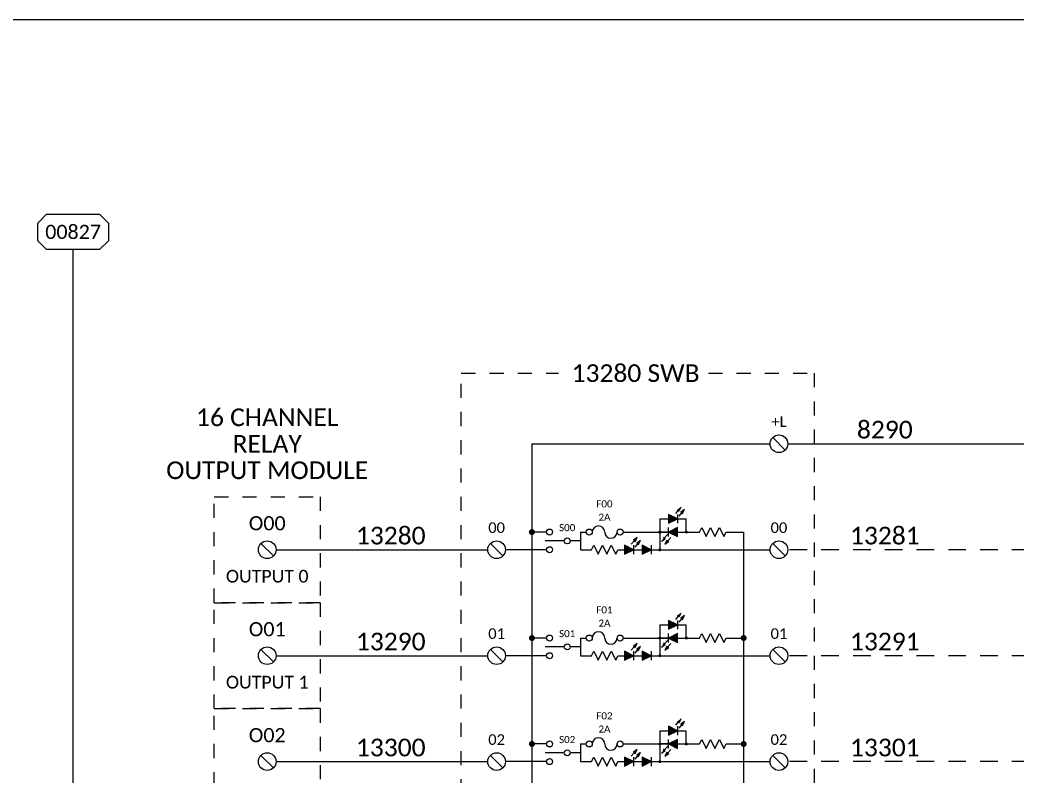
# Model space of a CAD drawing. Header units: inches. Extents: x 0 to 316, y -1 to 150.
# Drawn here: x 108.87 to 115.94, y 37.65 to 43 of the extents above; entities that cross this region are included whole.
import ezdxf
from ezdxf.enums import TextEntityAlignment as Align

# ---------------------------------------------------------------- set-up
doc = ezdxf.new("R2010")
doc.units = ezdxf.units.IN
doc.header["$MEASUREMENT"] = 0
doc.linetypes.add('HIDDEN2', pattern=[0.1875, 0.125, -0.0625])
doc.styles.add('Calibri', font='calibri.ttf')

# ---------------------------------------------------------------- blocks, each defined once
blk = doc.blocks.new('TERM')
at = {"color": 2}
blk.add_line((-0.0442, 0.0442), (0.0442, -0.0442), dxfattribs=at)
blk.add_circle((0, 0), 0.0625, dxfattribs=at)
blk = doc.blocks.new('CONN')
at = {"color": 2, "const_width": 0.0425}
blk.add_lwpolyline([(0.02125, 0, 1), (-0.02125, 0, 1)], format="xyb", close=True, dxfattribs=at)
blk = doc.blocks.new('REF')
at = {"color": 2}
for p, q in [((0, 0.0625), (0.0625, 0.125)), ((0.0625, 0.125), (0.4375, 0.125)), ((0.4375, 0.125), (0.5, 0.0625)), ((0, -0.0625), (0, 0.0625)), ((0.5, 0.0625), (0.5, -0.0625)), ((0.0625, -0.125), (0, -0.0625)), ((0.5, -0.0625), (0.4375, -0.125)), ((0.4375, -0.125), (0.0625, -0.125))]:
    blk.add_line(p, q, dxfattribs=at)
at = {"color": 3, "style": 'Calibri'}
blk.add_attdef('XXXXX', text='', height=0.1, dxfattribs=at).set_placement((0.25, -0.05), align=Align.CENTER)

msp = doc.modelspace()

# ---------------------------------------------------------------- hatches: boundary and pattern name
at = {"linetype": 'Continuous'}
h = msp.add_hatch(color=2, dxfattribs=at)
h.dxf.hatch_style = 1
h.paths.add_polyline_path([(113.53125, 39.46875), (113.46875, 39.5), (113.46875, 39.4375)])
h = msp.add_hatch(color=2, dxfattribs=at)
h.dxf.hatch_style = 1
h.paths.add_polyline_path([(113.55744, 39.55447), (113.53117, 39.53583), (113.54304, 39.52566)])
h = msp.add_hatch(color=2, dxfattribs=at)
h.dxf.hatch_style = 1
h.paths.add_polyline_path([(113.58117, 39.53413), (113.5549, 39.51549), (113.56676, 39.50532)])
h = msp.add_hatch(color=2, dxfattribs=at)
h.dxf.hatch_style = 1
h.paths.add_polyline_path([(113.46875, 39.375), (113.53125, 39.34375), (113.53125, 39.40625)])
h = msp.add_hatch(color=2, dxfattribs=at)
h.dxf.hatch_style = 1
h.paths.add_polyline_path([(113.21875, 39.25), (113.15625, 39.28125), (113.15625, 39.21875)])
h = msp.add_hatch(color=2, dxfattribs=at)
h.dxf.hatch_style = 1
h.paths.add_polyline_path([(113.24494, 39.33572), (113.21867, 39.31708), (113.23054, 39.30691)])
h = msp.add_hatch(color=2, dxfattribs=at)
h.dxf.hatch_style = 1
h.paths.add_polyline_path([(113.26867, 39.31538), (113.2424, 39.29674), (113.25426, 39.28657)])
h = msp.add_hatch(color=2, dxfattribs=at)
h.dxf.hatch_style = 1
h.paths.add_polyline_path([(113.34375, 39.25), (113.28125, 39.28125), (113.28125, 39.21875)])
h = msp.add_hatch(color=2, dxfattribs=at)
h.dxf.hatch_style = 1
h.paths.add_polyline_path([(113.41883, 39.30962), (113.4451, 39.32826), (113.43324, 39.33843)])
h = msp.add_hatch(color=2, dxfattribs=at)
h.dxf.hatch_style = 1
h.paths.add_polyline_path([(113.44256, 39.28928), (113.46883, 39.30792), (113.45696, 39.31809)])
h = msp.add_hatch(color=2, dxfattribs=at)
h.dxf.hatch_style = 1
h.paths.add_polyline_path([(113.55744, 38.80447), (113.53117, 38.78583), (113.54304, 38.77566)])
h = msp.add_hatch(color=2, dxfattribs=at)
h.dxf.hatch_style = 1
h.paths.add_polyline_path([(113.58117, 38.78413), (113.5549, 38.76549), (113.56676, 38.75532)])
h = msp.add_hatch(color=2, dxfattribs=at)
h.dxf.hatch_style = 1
h.paths.add_polyline_path([(113.53125, 38.71875), (113.46875, 38.75), (113.46875, 38.6875)])
h = msp.add_hatch(color=2, dxfattribs=at)
h.dxf.hatch_style = 1
h.paths.add_polyline_path([(113.46875, 38.625), (113.53125, 38.59375), (113.53125, 38.65625)])
h = msp.add_hatch(color=2, dxfattribs=at)
h.dxf.hatch_style = 1
h.paths.add_polyline_path([(113.24494, 38.58572), (113.21867, 38.56708), (113.23054, 38.55691)])
h = msp.add_hatch(color=2, dxfattribs=at)
h.dxf.hatch_style = 1
h.paths.add_polyline_path([(113.41883, 38.55962), (113.4451, 38.57826), (113.43324, 38.58843)])
h = msp.add_hatch(color=2, dxfattribs=at)
h.dxf.hatch_style = 1
h.paths.add_polyline_path([(113.44256, 38.53928), (113.46883, 38.55792), (113.45696, 38.56809)])
h = msp.add_hatch(color=2, dxfattribs=at)
h.dxf.hatch_style = 1
h.paths.add_polyline_path([(113.21875, 38.5), (113.15625, 38.53125), (113.15625, 38.46875)])
h = msp.add_hatch(color=2, dxfattribs=at)
h.dxf.hatch_style = 1
h.paths.add_polyline_path([(113.26867, 38.56538), (113.2424, 38.54674), (113.25426, 38.53657)])
h = msp.add_hatch(color=2, dxfattribs=at)
h.dxf.hatch_style = 1
h.paths.add_polyline_path([(113.34375, 38.5), (113.28125, 38.53125), (113.28125, 38.46875)])
h = msp.add_hatch(color=2, dxfattribs=at)
h.dxf.hatch_style = 1
h.paths.add_polyline_path([(113.55744, 38.05447), (113.53117, 38.03583), (113.54304, 38.02566)])
h = msp.add_hatch(color=2, dxfattribs=at)
h.dxf.hatch_style = 1
h.paths.add_polyline_path([(113.58117, 38.03413), (113.5549, 38.01549), (113.56676, 38.00532)])
h = msp.add_hatch(color=2, dxfattribs=at)
h.dxf.hatch_style = 1
h.paths.add_polyline_path([(113.53125, 37.96875), (113.46875, 38), (113.46875, 37.9375)])
h = msp.add_hatch(color=2, dxfattribs=at)
h.dxf.hatch_style = 1
h.paths.add_polyline_path([(113.46875, 37.875), (113.53125, 37.84375), (113.53125, 37.90625)])
h = msp.add_hatch(color=2, dxfattribs=at)
h.dxf.hatch_style = 1
h.paths.add_polyline_path([(113.24494, 37.83572), (113.21867, 37.81708), (113.23054, 37.80691)])
h = msp.add_hatch(color=2, dxfattribs=at)
h.dxf.hatch_style = 1
h.paths.add_polyline_path([(113.26867, 37.81538), (113.2424, 37.79674), (113.25426, 37.78657)])
h = msp.add_hatch(color=2, dxfattribs=at)
h.dxf.hatch_style = 1
h.paths.add_polyline_path([(113.41883, 37.80962), (113.4451, 37.82826), (113.43324, 37.83843)])
h = msp.add_hatch(color=2, dxfattribs=at)
h.dxf.hatch_style = 1
h.paths.add_polyline_path([(113.44256, 37.78928), (113.46883, 37.80792), (113.45696, 37.81809)])
h = msp.add_hatch(color=2, dxfattribs=at)
h.dxf.hatch_style = 1
h.paths.add_polyline_path([(113.21875, 37.75), (113.15625, 37.78125), (113.15625, 37.71875)])
h = msp.add_hatch(color=2, dxfattribs=at)
h.dxf.hatch_style = 1
h.paths.add_polyline_path([(113.34375, 37.75), (113.28125, 37.78125), (113.28125, 37.71875)])

# ---------------------------------------------------------------- linework, layer by layer
at = {"color": 1}
for p, q in [((109.25, 26.5), (109.25, 41.375)), ((114.3125, 40), (121.5, 40)), ((110.6875, 39.25), (112.1875, 39.25)), ((110.6875, 38.5), (112.1875, 38.5)), ((110.6875, 37.75), (112.1875, 37.75))]:
    msp.add_line(p, q, dxfattribs=at)
at = {"color": 2, "linetype": 'Continuous'}
for p, q in [((112.5, 40), (112.5, 27.375)), ((112.5, 40), (114.1875, 40)), ((113.46875, 39.5), (113.46875, 39.4375)), ((113.53125, 39.46875), (113.46875, 39.5)), ((113.53711, 39.53074), (113.51677, 39.50702)), ((113.53117, 39.53583), (113.54304, 39.52566)), ((113.53125, 39.5), (113.53125, 39.4375)), ((113.56083, 39.51041), (113.5405, 39.48668)), ((113.54304, 39.52566), (113.55744, 39.55447)), ((113.58117, 39.53413), (113.5549, 39.51549)), ((113.5549, 39.51549), (113.56676, 39.50532)), ((113.56676, 39.50532), (113.58117, 39.53413)), ((113.40625, 39.46875), (113.40625, 39.25)), ((113.40625, 39.46875), (113.46875, 39.46875)), ((113.46875, 39.4375), (113.53125, 39.46875)), ((113.53125, 39.46875), (113.59375, 39.46875)), ((113.59375, 39.375), (113.59375, 39.46875)), ((112.60379, 39.375), (112.5, 39.375)), ((112.84375, 39.375), (112.84375, 39.25)), ((112.84375, 39.375), (112.88504, 39.375)), ((113.14597, 39.375), (113.6875, 39.375)), ((113.46875, 39.375), (113.40625, 39.375)), ((113.43917, 39.33334), (113.4595, 39.35707)), ((113.53125, 39.40625), (113.46875, 39.375)), ((113.46875, 39.34375), (113.46875, 39.40625)), ((113.46875, 39.375), (113.53125, 39.34375)), ((113.53125, 39.34375), (113.53125, 39.40625)), ((113.6875, 39.375), (113.70312, 39.40625)), ((113.70312, 39.40625), (113.73438, 39.34375)), ((113.73438, 39.34375), (113.76562, 39.40625)), ((113.76562, 39.40625), (113.79688, 39.34375)), ((113.79688, 39.34375), (113.82812, 39.40625)), ((113.82812, 39.40625), (113.85938, 39.34375)), ((113.85938, 39.34375), (113.875, 39.375)), ((113.875, 39.375), (114, 39.375)), ((114, 39.375), (114, 26.5)), ((112.72879, 39.3125), (112.59375, 39.3125)), ((112.84375, 39.3125), (112.77121, 39.3125)), ((112.92188, 39.25), (112.9375, 39.28125)), ((112.9375, 39.28125), (112.96875, 39.21875)), ((112.96875, 39.21875), (113, 39.28125)), ((113, 39.28125), (113.03125, 39.21875)), ((113.03125, 39.21875), (113.0625, 39.28125)), ((113.0625, 39.28125), (113.09375, 39.21875)), ((113.15625, 39.28125), (113.15625, 39.21875)), ((113.21875, 39.25), (113.15625, 39.28125)), ((113.22461, 39.31199), (113.20427, 39.28827)), ((113.24494, 39.33572), (113.21867, 39.31708)), ((113.21867, 39.31708), (113.23054, 39.30691)), ((113.21875, 39.28125), (113.21875, 39.21875)), ((113.24833, 39.29166), (113.228, 39.26793)), ((113.23054, 39.30691), (113.24494, 39.33572)), ((113.26867, 39.31538), (113.2424, 39.29674)), ((113.2424, 39.29674), (113.25426, 39.28657)), ((113.25426, 39.28657), (113.26867, 39.31538)), ((113.28125, 39.28125), (113.28125, 39.21875)), ((113.34375, 39.25), (113.28125, 39.28125)), ((113.34375, 39.28125), (113.34375, 39.21875)), ((113.41883, 39.30962), (113.4451, 39.32826)), ((113.4451, 39.32826), (113.43324, 39.33843)), ((113.45696, 39.31809), (113.44256, 39.28928)), ((113.44256, 39.28928), (113.46883, 39.30792)), ((113.46289, 39.31301), (113.48323, 39.33673)), ((112.60379, 39.25), (112.3125, 39.25)), ((112.84375, 39.25), (112.92188, 39.25)), ((113.09375, 39.21875), (113.10938, 39.25)), ((113.10938, 39.25), (113.15625, 39.25)), ((113.15625, 39.21875), (113.21875, 39.25)), ((113.21875, 39.25), (113.28125, 39.25)), ((113.28125, 39.21875), (113.34375, 39.25)), ((113.34375, 39.25), (114.1875, 39.25)), ((113.53711, 38.78074), (113.51677, 38.75702)), ((113.53117, 38.78583), (113.54304, 38.77566)), ((113.54304, 38.77566), (113.55744, 38.80447)), ((113.58117, 38.78413), (113.5549, 38.76549)), ((113.56676, 38.75532), (113.58117, 38.78413)), ((113.40625, 38.71875), (113.40625, 38.5)), ((113.40625, 38.71875), (113.46875, 38.71875)), ((113.46875, 38.75), (113.46875, 38.6875)), ((113.53125, 38.71875), (113.46875, 38.75)), ((113.46875, 38.6875), (113.53125, 38.71875)), ((113.53125, 38.75), (113.53125, 38.6875)), ((113.53125, 38.71875), (113.59375, 38.71875)), ((113.56083, 38.76041), (113.5405, 38.73668)), ((113.5549, 38.76549), (113.56676, 38.75532)), ((113.59375, 38.625), (113.59375, 38.71875)), ((113.53125, 38.65625), (113.46875, 38.625)), ((113.46875, 38.59375), (113.46875, 38.65625)), ((113.53125, 38.59375), (113.53125, 38.65625)), ((113.6875, 38.625), (113.70312, 38.65625)), ((113.70312, 38.65625), (113.73438, 38.59375)), ((113.73438, 38.59375), (113.76562, 38.65625)), ((113.76562, 38.65625), (113.79688, 38.59375)), ((113.79688, 38.59375), (113.82812, 38.65625)), ((113.82812, 38.65625), (113.85938, 38.59375)), ((112.60379, 38.625), (112.5, 38.625)), ((112.84375, 38.625), (112.84375, 38.5)), ((112.84375, 38.625), (112.88504, 38.625)), ((113.14597, 38.625), (113.6875, 38.625)), ((113.24494, 38.58572), (113.21867, 38.56708)), ((113.21867, 38.56708), (113.23054, 38.55691)), ((113.23054, 38.55691), (113.24494, 38.58572)), ((113.46875, 38.625), (113.40625, 38.625)), ((113.41883, 38.55962), (113.4451, 38.57826)), ((113.4451, 38.57826), (113.43324, 38.58843)), ((113.43917, 38.58334), (113.4595, 38.60707)), ((113.45696, 38.56809), (113.44256, 38.53928)), ((113.46289, 38.56301), (113.48323, 38.58673)), ((113.46875, 38.625), (113.53125, 38.59375)), ((113.85938, 38.59375), (113.875, 38.625)), ((113.875, 38.625), (114, 38.625)), ((112.60379, 38.5), (112.3125, 38.5)), ((112.72879, 38.5625), (112.59375, 38.5625)), ((112.84375, 38.5625), (112.77121, 38.5625)), ((112.84375, 38.5), (112.92188, 38.5)), ((112.92188, 38.5), (112.9375, 38.53125)), ((112.9375, 38.53125), (112.96875, 38.46875)), ((112.96875, 38.46875), (113, 38.53125)), ((113, 38.53125), (113.03125, 38.46875)), ((113.03125, 38.46875), (113.0625, 38.53125)), ((113.0625, 38.53125), (113.09375, 38.46875)), ((113.09375, 38.46875), (113.10938, 38.5)), ((113.10938, 38.5), (113.15625, 38.5)), ((113.15625, 38.53125), (113.15625, 38.46875)), ((113.21875, 38.5), (113.15625, 38.53125)), ((113.15625, 38.46875), (113.21875, 38.5)), ((113.22461, 38.56199), (113.20427, 38.53827)), ((113.21875, 38.53125), (113.21875, 38.46875)), ((113.21875, 38.5), (113.28125, 38.5)), ((113.24833, 38.54166), (113.228, 38.51793)), ((113.26867, 38.56538), (113.2424, 38.54674)), ((113.2424, 38.54674), (113.25426, 38.53657)), ((113.25426, 38.53657), (113.26867, 38.56538)), ((113.28125, 38.53125), (113.28125, 38.46875)), ((113.34375, 38.5), (113.28125, 38.53125)), ((113.28125, 38.46875), (113.34375, 38.5)), ((113.34375, 38.53125), (113.34375, 38.46875)), ((113.34375, 38.5), (114.1875, 38.5)), ((113.44256, 38.53928), (113.46883, 38.55792)), ((113.53711, 38.03074), (113.51677, 38.00702)), ((113.53117, 38.03583), (113.54304, 38.02566)), ((113.56083, 38.01041), (113.5405, 37.98668)), ((113.54304, 38.02566), (113.55744, 38.05447)), ((113.58117, 38.03413), (113.5549, 38.01549)), ((113.5549, 38.01549), (113.56676, 38.00532)), ((113.56676, 38.00532), (113.58117, 38.03413)), ((113.40625, 37.96875), (113.40625, 37.75)), ((113.40625, 37.96875), (113.46875, 37.96875)), ((113.46875, 38), (113.46875, 37.9375)), ((113.53125, 37.96875), (113.46875, 38)), ((113.46875, 37.9375), (113.53125, 37.96875)), ((113.53125, 38), (113.53125, 37.9375)), ((113.53125, 37.96875), (113.59375, 37.96875)), ((113.59375, 37.875), (113.59375, 37.96875)), ((112.60379, 37.875), (112.5, 37.875)), ((112.84375, 37.875), (112.84375, 37.75)), ((112.84375, 37.875), (112.88504, 37.875)), ((113.14597, 37.875), (113.6875, 37.875)), ((113.46875, 37.875), (113.40625, 37.875)), ((113.53125, 37.90625), (113.46875, 37.875)), ((113.46875, 37.84375), (113.46875, 37.90625)), ((113.46875, 37.875), (113.53125, 37.84375)), ((113.53125, 37.84375), (113.53125, 37.90625)), ((113.6875, 37.875), (113.70312, 37.90625)), ((113.70312, 37.90625), (113.73438, 37.84375)), ((113.73438, 37.84375), (113.76562, 37.90625)), ((113.76562, 37.90625), (113.79688, 37.84375)), ((113.79688, 37.84375), (113.82812, 37.90625)), ((113.82812, 37.90625), (113.85938, 37.84375)), ((113.85938, 37.84375), (113.875, 37.875)), ((113.875, 37.875), (114, 37.875)), ((112.72879, 37.8125), (112.59375, 37.8125)), ((112.84375, 37.8125), (112.77121, 37.8125)), ((113.22461, 37.81199), (113.20427, 37.78827)), ((113.24494, 37.83572), (113.21867, 37.81708)), ((113.21867, 37.81708), (113.23054, 37.80691)), ((113.24833, 37.79166), (113.228, 37.76793)), ((113.23054, 37.80691), (113.24494, 37.83572)), ((113.26867, 37.81538), (113.2424, 37.79674)), ((113.2424, 37.79674), (113.25426, 37.78657)), ((113.25426, 37.78657), (113.26867, 37.81538)), ((113.41883, 37.80962), (113.4451, 37.82826)), ((113.4451, 37.82826), (113.43324, 37.83843)), ((113.43917, 37.83334), (113.4595, 37.85707)), ((113.45696, 37.81809), (113.44256, 37.78928)), ((113.44256, 37.78928), (113.46883, 37.80792)), ((113.46289, 37.81301), (113.48323, 37.83673)), ((112.60379, 37.75), (112.3125, 37.75)), ((112.84375, 37.75), (112.92188, 37.75)), ((112.92188, 37.75), (112.9375, 37.78125)), ((112.9375, 37.78125), (112.96875, 37.71875)), ((112.96875, 37.71875), (113, 37.78125)), ((113, 37.78125), (113.03125, 37.71875)), ((113.03125, 37.71875), (113.0625, 37.78125)), ((113.0625, 37.78125), (113.09375, 37.71875)), ((113.09375, 37.71875), (113.10938, 37.75)), ((113.10938, 37.75), (113.15625, 37.75)), ((113.15625, 37.78125), (113.15625, 37.71875)), ((113.21875, 37.75), (113.15625, 37.78125)), ((113.15625, 37.71875), (113.21875, 37.75)), ((113.21875, 37.78125), (113.21875, 37.71875)), ((113.21875, 37.75), (113.28125, 37.75)), ((113.28125, 37.78125), (113.28125, 37.71875)), ((113.34375, 37.75), (113.28125, 37.78125)), ((113.28125, 37.71875), (113.34375, 37.75)), ((113.34375, 37.78125), (113.34375, 37.71875)), ((113.34375, 37.75), (114.1875, 37.75))]:
    msp.add_line(p, q, dxfattribs=at)
at = {"color": 1, "linetype": 'HIDDEN2'}
for p, q in [((118.5, 39.25), (114.3125, 39.25)), ((118.5, 38.5), (114.3125, 38.5)), ((118.5, 37.75), (114.3125, 37.75))]:
    msp.add_line(p, q, dxfattribs=at)
at = {"ltscale": 0.25}
msp.add_lwpolyline([(93, 22), (123, 22), (123, 43), (93, 43)], close=True, dxfattribs=at)
at = {"color": 2, "linetype": 'HIDDEN2', "ltscale": 0.5}
msp.add_lwpolyline([(113.75, 40.5), (114.5, 40.5), (114.5, 26.125), (112, 26.125), (112, 40.5), (112.6875, 40.5)], dxfattribs=at)
for points in [[(110.25, 39.625), (111, 39.625), (111, 38.875), (110.25, 38.875)], [(110.25, 38.875), (111, 38.875), (111, 38.125), (110.25, 38.125)], [(110.25, 38.125), (111, 38.125), (111, 37.375), (110.25, 37.375)]]:
    msp.add_lwpolyline(points, close=True, dxfattribs=at)
at = {"color": 2, "linetype": 'Continuous'}
for centre in [(112.625, 39.375), (112.90625, 39.375), (113.12476, 39.375), (112.75, 39.3125), (112.625, 39.25), (112.625, 38.625), (112.90625, 38.625), (113.12476, 38.625), (112.75, 38.5625), (112.625, 38.5), (112.625, 37.875), (112.90625, 37.875), (113.12476, 37.875), (112.75, 37.8125), (112.625, 37.75)]:
    msp.add_circle(centre, 0.02121, dxfattribs=at)
for centre, start, end in [((112.97148, 39.375), 0, 180), ((113.05952, 39.375), 180, 0), ((112.97148, 38.625), 0, 180), ((113.05952, 38.625), 180, 0), ((112.97148, 37.875), 0, 180), ((113.05952, 37.875), 180, 0)]:
    msp.add_arc(centre, 0.04402, start, end, dxfattribs=at)

# ---------------------------------------------------------------- block references
msp.add_blockref('REF', (109, 41.5)).add_auto_attribs({'XXXXX': '00827'})
at = {"color": 2}
for p in [(114.25, 40), (112.25, 39.25), (114.25, 39.25), (112.25, 38.5), (114.25, 38.5), (112.25, 37.75), (114.25, 37.75)]:
    msp.add_blockref('TERM', p, dxfattribs=at)
for p, xscale, yscale, zscale in [((112.5, 39.375), 0.5, 0.5, 0.5), ((113.40625, 39.375), 0.25, 0.25, 0.25), ((113.59375, 39.375), 0.25, 0.25, 0.25), ((113.40625, 39.25), 0.25, 0.25, 0.25), ((112.5, 38.625), 0.5, 0.5, 0.5), ((114, 38.625), 0.5, 0.5, 0.5), ((113.40625, 38.625), 0.25, 0.25, 0.25), ((113.59375, 38.625), 0.25, 0.25, 0.25), ((113.40625, 38.5), 0.25, 0.25, 0.25), ((112.5, 37.875), 0.5, 0.5, 0.5), ((113.40625, 37.875), 0.25, 0.25, 0.25), ((113.59375, 37.875), 0.25, 0.25, 0.25), ((114, 37.875), 0.5, 0.5, 0.5), ((113.40625, 37.75), 0.25, 0.25, 0.25)]:
    msp.add_blockref('CONN', p, dxfattribs=dict(at, xscale=xscale, yscale=yscale, zscale=zscale))
for p in [(110.625, 39.25), (110.625, 38.5), (110.625, 37.75)]:
    msp.add_blockref('TERM', p)

# ---------------------------------------------------------------- texts
at = {"color": 3, "style": 'Calibri'}
for s, height, p in [('13280 SWB', 0.125, (113.23438, 40.5)), ('16 CHANNEL', 0.125, (110.625, 40.1875)), ('RELAY', 0.125, (110.625, 40)), ('OUTPUT MODULE', 0.125, (110.625, 39.8125)), ('O00', 0.1, (110.625, 39.4375)), ('OUTPUT 0', 0.09, (110.625, 39.0625)), ('O01', 0.1, (110.625, 38.6875)), ('OUTPUT 1', 0.09, (110.625, 38.3125)), ('O02', 0.1, (110.625, 37.9375))]:
    msp.add_text(s, height=height, dxfattribs=at).set_placement(p, align=Align.MIDDLE_CENTER)
at = {"color": 2, "linetype": 'Continuous', "style": 'Calibri'}
for s, height, p in [('+L', 0.075, (114.25, 40.15625)), ('F00', 0.05, (113.01385, 39.57446)), ('2A', 0.05, (113.01385, 39.48071)), ('00', 0.075, (112.25, 39.40625)), ('S00', 0.05, (112.75, 39.40625)), ('00', 0.075, (114.25, 39.40625)), ('F01', 0.05, (113.01385, 38.82446)), ('2A', 0.05, (113.01385, 38.73071)), ('01', 0.075, (112.25, 38.65625)), ('S01', 0.05, (112.75, 38.65625)), ('01', 0.075, (114.25, 38.65625)), ('F02', 0.05, (113.01385, 38.07446)), ('2A', 0.05, (113.01385, 37.98071)), ('02', 0.075, (112.25, 37.90625)), ('S02', 0.05, (112.75, 37.90625)), ('02', 0.075, (114.25, 37.90625))]:
    msp.add_text(s, height=height, dxfattribs=at).set_placement(p, align=Align.MIDDLE_CENTER)
at = {"color": 1, "style": 'Calibri'}
for s, p in [('8290', (115, 40)), ('13280', (111.5, 39.25)), ('13281', (115, 39.25)), ('13290', (111.5, 38.5)), ('13291', (115, 38.5)), ('13300', (111.5, 37.75)), ('13301', (115, 37.75))]:
    msp.add_text(s, height=0.125, dxfattribs=at).set_placement(p, align=Align.BOTTOM_CENTER)

doc.saveas('drawing.dxf')
